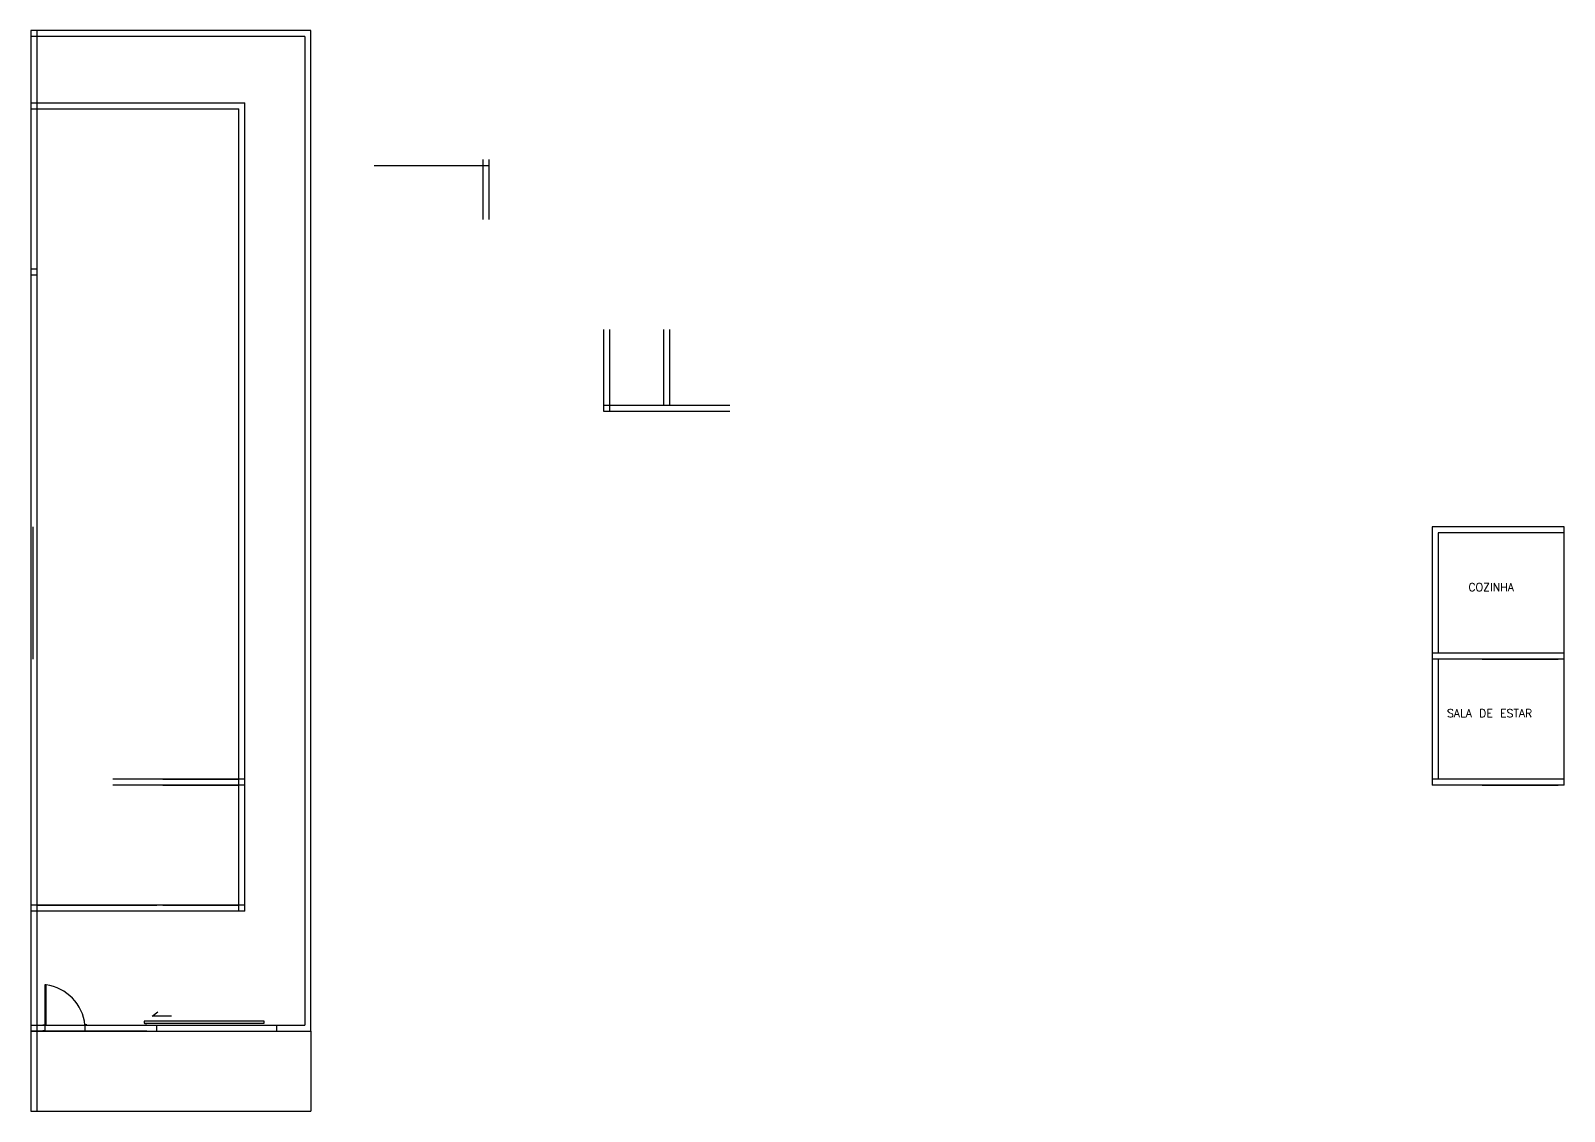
# Model space of a CAD drawing. Header units: millimetres. Extents: x 4595 to 4915, y 2085 to 2243.
# Drawn here: x 4876.8 to 4915.12, y 2185.12 to 2212.12 of the extents above; entities that cross this region are included whole.
import ezdxf

# ---------------------------------------------------------------- set-up
doc = ezdxf.new("R2010")
doc.units = ezdxf.units.MM
doc.header["$LTSCALE"] = 0.8
doc.layers.add('parede', color=2, linetype='Continuous')
doc.layers.add('PORTAS', color=3, linetype='Continuous')
doc.styles.get("Standard").update_dxf_attribs({"font": 'txt.shx', "height": 0.12})

msp = doc.modelspace()

# ---------------------------------------------------------------- linework, layer by layer
at = {"layer": 'parede', "color": 0}
msp.add_line((4883.796, 2212.121), (4876.796, 2212.121), dxfattribs=at)
at = {"layer": 'parede', "color": 253}
for p, q in [((4876.796, 2212.121), (4876.796, 2185.121)), ((4883.646, 2211.971), (4876.796, 2211.971)), ((4876.946, 2212.121), (4876.946, 2185.121)), ((4883.646, 2211.971), (4883.646, 2187.271)), ((4883.796, 2187.121), (4883.796, 2212.121)), ((4876.796, 2210.321), (4879.596, 2210.321)), ((4881.996, 2190.121), (4881.996, 2210.171)), ((4882.146, 2190.121), (4882.146, 2210.321)), ((4883.646, 2193.871), (4883.646, 2193.321)), ((4882.146, 2190.271), (4876.796, 2190.271)), ((4882.146, 2190.121), (4876.796, 2190.121)), ((4877.182, 2188.278), (4877.152, 2188.278)), ((4877.152, 2188.278), (4877.152, 2187.278)), ((4877.182, 2187.278), (4877.182, 2188.278)), ((4879.831, 2187.495), (4879.977, 2187.608)), ((4880.315, 2187.495), (4879.831, 2187.495)), ((4876.796, 2187.271), (4883.646, 2187.271)), ((4876.796, 2187.271), (4879.701, 2187.271)), ((4876.796, 2187.121), (4883.796, 2187.121)), ((4879.701, 2187.121), (4876.796, 2187.121)), ((4877.102, 2187.278), (4877.152, 2187.278)), ((4877.152, 2187.128), (4877.102, 2187.128)), ((4877.152, 2187.278), (4877.152, 2187.128)), ((4877.152, 2187.278), (4877.182, 2187.278)), ((4878.202, 2187.278), (4878.152, 2187.278)), ((4878.152, 2187.278), (4878.152, 2187.128)), ((4878.152, 2187.128), (4878.202, 2187.128)), ((4882.631, 2187.371), (4879.631, 2187.371)), ((4879.631, 2187.371), (4879.631, 2187.321)), ((4879.631, 2187.321), (4882.631, 2187.321)), ((4879.701, 2187.271), (4879.651, 2187.271)), ((4879.651, 2187.121), (4879.701, 2187.121)), ((4879.941, 2187.271), (4879.941, 2187.121)), ((4882.631, 2187.321), (4882.631, 2187.371)), ((4882.941, 2187.271), (4882.941, 2187.121)), ((4883.796, 2187.121), (4883.796, 2185.121)), ((4876.796, 2185.121), (4883.796, 2185.121))]:
    msp.add_line(p, q, dxfattribs=at)
msp.add_arc((4877.036, 2187.165), 1.122, 5.7569, 82.4982, dxfattribs=at)
at = {"layer": 'PORTAS', "color": 6}
for p, q in [((4876.796, 2210.321), (4882.146, 2210.321)), ((4876.796, 2210.171), (4881.996, 2210.171)), ((4888.095, 2208.901), (4888.095, 2207.401)), ((4888.245, 2208.901), (4888.245, 2207.401)), ((4876.946, 2208.821), (4876.946, 2205.821)), ((4885.381, 2208.751), (4888.245, 2208.751)), ((4876.796, 2206.171), (4876.946, 2206.171)), ((4881.996, 2204.521), (4881.996, 2206.521)), ((4876.796, 2206.021), (4876.946, 2206.021)), ((4891.118, 2202.602), (4891.118, 2204.652)), ((4891.268, 2202.602), (4891.268, 2204.652)), ((4892.618, 2202.752), (4892.618, 2204.652)), ((4892.768, 2202.752), (4892.768, 2204.652)), ((4894.268, 2202.752), (4891.118, 2202.752)), ((4894.268, 2202.602), (4891.118, 2202.602)), ((4876.846, 2199.721), (4876.846, 2196.421)), ((4915.124, 2199.721), (4911.824, 2199.721)), ((4911.824, 2199.721), (4911.824, 2196.421)), ((4915.124, 2193.271), (4915.124, 2199.721)), ((4915.124, 2199.571), (4911.974, 2199.571)), ((4911.974, 2199.571), (4911.974, 2196.571)), ((4881.996, 2193.421), (4881.996, 2196.421)), ((4914.974, 2196.571), (4911.824, 2196.571)), ((4911.824, 2196.571), (4911.824, 2193.271)), ((4914.974, 2196.571), (4911.824, 2196.571)), ((4915.124, 2196.421), (4911.824, 2196.421)), ((4915.124, 2196.571), (4911.974, 2196.571)), ((4914.974, 2196.421), (4911.974, 2196.421)), ((4911.974, 2196.421), (4911.974, 2193.421)), ((4914.974, 2196.421), (4912.474, 2196.421)), ((4913.074, 2196.421), (4914.974, 2196.421)), ((4882.146, 2193.421), (4878.846, 2193.421)), ((4882.146, 2193.271), (4878.846, 2193.271)), ((4881.996, 2193.271), (4879.496, 2193.271)), ((4880.096, 2193.421), (4881.996, 2193.421)), ((4880.096, 2193.271), (4881.996, 2193.271)), ((4914.974, 2193.421), (4911.824, 2193.421)), ((4915.124, 2193.271), (4911.824, 2193.271)), ((4915.124, 2193.421), (4911.974, 2193.421)), ((4914.974, 2193.271), (4912.474, 2193.271)), ((4913.074, 2193.271), (4914.974, 2193.271)), ((4876.946, 2190.271), (4879.946, 2190.271)), ((4880.096, 2190.271), (4881.996, 2190.271))]:
    msp.add_line(p, q, dxfattribs=at)

# ---------------------------------------------------------------- texts
at = {"layer": 'PORTAS', "color": 6, "char_height": 0.2, "attachment_point": 1}
for s, insert in [('   COZINHA', (4912.191, 2198.316)), ('SALA DE ESTAR', (4912.191, 2195.166))]:
    msp.add_mtext_dynamic_manual_height_columns(s, width=4.67829, gutter_width=0.6, heights=[0], dxfattribs=dict(at, insert=insert))

doc.saveas('drawing.dxf')
